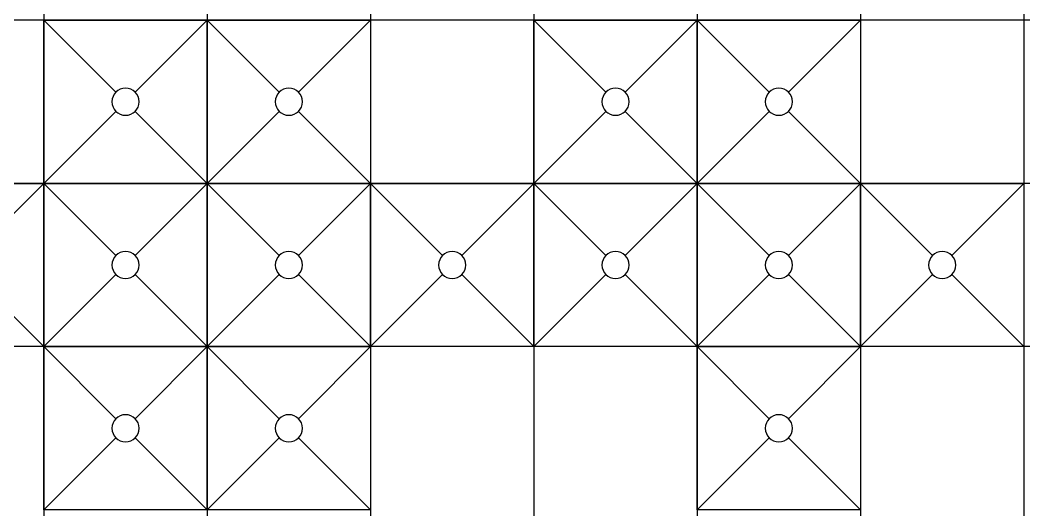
# Model space of a CAD drawing. Extents: x -32000 to 290600, y -111057 to 131250.
# Drawn here: x 210425 to 217800, y 68400 to 72000 of the extents above; entities that cross this region are included whole.
import ezdxf

# ---------------------------------------------------------------- set-up
doc = ezdxf.new("R2010")
doc.units = 0
doc.header["$LTSCALE"] = 5
for name, color, linetype in [('XFDC30-200K$0$A-C-4500 (50K)', 9, 'Continuous'), ('XFDC30-50K$0$A-C-4500 (50K)', 9, 'Continuous'), ('XFDH30-50K$0$A-FFU-1200x1200_FAB B', 8, 'Continuous')]:
    doc.layers.add(name, color=color, linetype=linetype)

# ---------------------------------------------------------------- blocks, each defined once
blk = doc.blocks.new('XFDC30-50K')
at = {"layer": 'XFDC30-50K$0$A-C-4500 (50K)', "ltscale": 0.3}
for p, q in [((210600, 87000, 0), (210600, 3000, 0)), ((211800, 87000, 0), (211800, 3000, 0)), ((213000, 87000, 0), (213000, 3000, 0)), ((214200, 87000, 0), (214200, 3000, 0)), ((215400, 87000, 0), (215400, 3000, 0)), ((216600, 87000, 0), (216600, 3000, 0)), ((217800, 87000, 0), (217800, 3000, 0)), ((243000, 72000), (174600, 72000)), ((243000, 70800), (174600, 70800)), ((243000, 69600), (174600, 69600))]:
    blk.add_line(p, q, dxfattribs=at)
blk = doc.blocks.new('XFDC30-200K')
at = {"layer": 'XFDC30-200K$0$A-C-4500 (50K)', "ltscale": 0.3}
for p, q in [((210600, 87000, 0), (210600, 3000, 0)), ((211800, 87000, 0), (211800, 3000, 0)), ((213000, 87000, 0), (213000, 3000, 0)), ((214200, 87000, 0), (214200, 3000, 0)), ((215400, 87000, 0), (215400, 3000, 0)), ((216600, 87000, 0), (216600, 3000, 0)), ((217800, 87000, 0), (217800, 3000, 0)), ((243000, 72000), (174600, 72000)), ((243000, 70800), (174600, 70800)), ((243000, 69600), (174600, 69600))]:
    blk.add_line(p, q, dxfattribs=at)
blk = doc.blocks.new('XFDH30-50K$0$FFU-1212')
for p, q in [((0, 120), (52.93, 67.07)), ((67.07, 67.07), (120, 120)), ((0, 0), (52.93, 52.93)), ((67.07, 52.93), (120, 0))]:
    blk.add_line(p, q)
blk.add_lwpolyline([(0, 0), (120, 0), (120, 120), (0, 120)], close=True)
blk.add_circle((60, 60), 10)
blk = doc.blocks.new('XFDH30-50K')
at = {"layer": 'XFDH30-50K$0$A-FFU-1200x1200_FAB B', "xscale": -10, "yscale": 10, "zscale": 10, "rotation": 89.9999999999992}
for p in [(211800, 72000), (213000, 72000), (215400, 72000), (216600, 72000), (210600, 70800), (211800, 70800), (213000, 70800), (214200, 70800), (215400, 70800), (216600, 70800), (217800, 70800), (211800, 69600), (213000, 69600), (216600, 69600)]:
    blk.add_blockref('XFDH30-50K$0$FFU-1212', p, dxfattribs=at)

msp = doc.modelspace()

# ---------------------------------------------------------------- block references
for name in ['XFDC30-200K', 'XFDC30-50K', 'XFDH30-50K']:
    msp.add_blockref(name, (0, 0))

doc.saveas('drawing.dxf')
